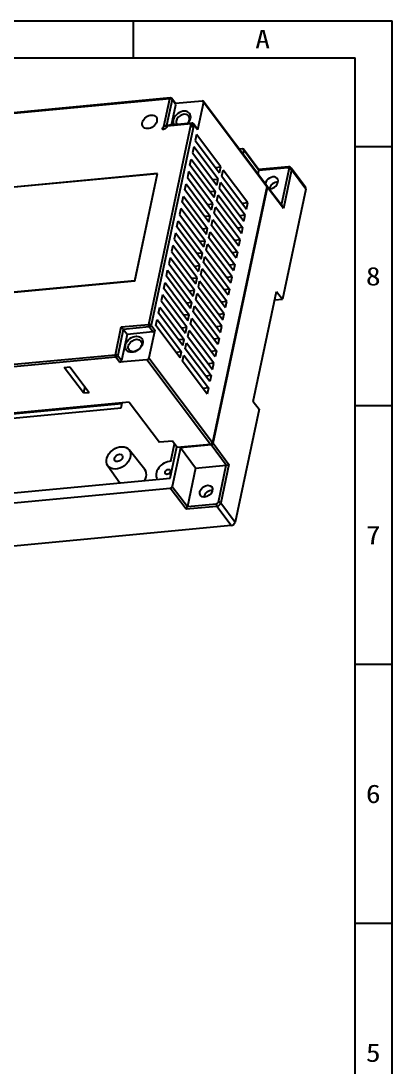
# Model space of a CAD drawing. Header units: millimetres. Extents: x 3277 to 4118, y 1069 to 1745.
# Drawn here: x 4017.9 to 4118.3, y 1462.4 to 1745.3 of the extents above; entities that cross this region are included whole.
import ezdxf
from ezdxf.enums import TextEntityAlignment as Align

# ---------------------------------------------------------------- set-up
doc = ezdxf.new("R2010")
doc.units = ezdxf.units.MM
doc.layers.add('1', color=7, linetype='Continuous', true_color=0xffffff)
doc.layers.add('2', color=7, linetype='Continuous', true_color=0xffffff)
doc.styles.add('TEXTSTYLE_0', font='txt', dxfattribs={"width": 0.8})

# ---------------------------------------------------------------- blocks, each defined once
blk = doc.blocks.new('SUN_6HWZ35TKYY1ECAF2H1NO37HIP3V')
at = {"color": 7, "linetype": 'Continuous'}
for p, q in [((-841, 594), (0, 594)), ((-70, 584), (-70, 594)), ((0, 0), (0, 594)), ((-831, 584), (-10, 584)), ((-10, 10), (-10, 584)), ((-10, 560), (0, 560)), ((-10, 490), (0, 490)), ((-10, 420), (0, 420)), ((-10, 350), (0, 350))]:
    blk.add_line(p, q, dxfattribs=at)
at = {"color": 2, "linetype": 'Continuous', "style": 'TEXTSTYLE_0', "width": 1.2}
for s, p, p2 in [('A', (-37.03, 586.56), (-33.03, 586.56)), ('8', (-7.09, 522.45), (-3.09, 522.45)), ('7', (-7.09, 452.45), (-3.09, 452.45)), ('6', (-7.09, 382.45), (-3.09, 382.45)), ('5', (-7.09, 312.45), (-3.09, 312.45))]:
    blk.add_text(s, height=5, dxfattribs=at).set_placement(p, p2, align=Align.FIT)

msp = doc.modelspace()

# ---------------------------------------------------------------- linework, layer by layer
at = {"layer": '1', "color": 21}
for p, q in [((4077.78, 1710.72), (4076.95, 1710.64)), ((4078.14, 1710.34), (4077.92, 1709.34)), ((4082.24, 1705.08), (4078.09, 1710.6)), ((4082.24, 1704.89), (4078.14, 1710.34)), ((4082.02, 1703.89), (4082.24, 1704.89)), ((4090.22, 1705.85), (4082.22, 1705.1)), ((4090.06, 1705.63), (4082.24, 1704.89)), ((4088.34, 1695.48), (4090.42, 1705.25)), ((4091.08, 1705.02), (4088.86, 1694.6)), ((4094.87, 1700.36), (4090.98, 1705.54)), ((4094.97, 1699.84), (4091.08, 1705.02)), ((4069.83, 1631.1), (4084.56, 1700.32)), ((4088.68, 1695.03), (4084.51, 1700.58)), ((4088.86, 1694.6), (4084.56, 1700.32)), ((4094.97, 1699.84), (4088.64, 1670.07)), ((4080.71, 1642.42), (4087.04, 1672.19)), ((4086.54, 1669.87), (4088.64, 1670.07)), ((4087.04, 1672.19), (4088.64, 1670.07)), ((4045.18, 1641.77), (4013.64, 1638.79)), ((4044.95, 1640.69), (4045.23, 1642.03)), ((4080.71, 1642.42), (4082.3, 1640.29)), ((4011.75, 1637.56), (4044.95, 1640.69)), ((4082.3, 1640.29), (4075.81, 1609.77)), ((4058.23, 1621.67), (4060.02, 1630.1)), ((4058.41, 1626.23), (4059.41, 1630.92)), ((4069.3, 1630.64), (4061.02, 1629.86)), ((4073.4, 1625.19), (4069.3, 1630.64)), ((4069.83, 1631.1), (4074.14, 1625.37)), ((4051.35, 1624), (4047.11, 1629.34)), ((4061.02, 1629.86), (4058.8, 1619.43)), ((4065.12, 1624.4), (4061.02, 1629.86)), ((4041.36, 1625.02), (4044.65, 1620.39)), ((4065.12, 1624.4), (4062.9, 1613.98)), ((4065.12, 1624.4), (4073.4, 1625.19)), ((4071.27, 1615.18), (4073.4, 1625.19)), ((4074.14, 1625.37), (4071.92, 1614.95)), ((3854.13, 1602.42), (4058.23, 1621.67)), ((3852.92, 1599.61), (4058.27, 1618.97)), ((4062.57, 1613.25), (4058.27, 1618.97)), ((4058.8, 1619.43), (4062.9, 1613.98)), ((4070.85, 1614.03), (4062.57, 1613.25)), ((4062.9, 1613.98), (4070.73, 1614.72)), ((4074.74, 1608.85), (4070.85, 1614.03)), ((4071.92, 1614.95), (4075.81, 1609.77)), ((4074.74, 1608.85), (3852.84, 1587.93))]:
    msp.add_line(p, q, dxfattribs=at)
for centre, major_axis, ratio, start_param, end_param in [((4077.69, 1710.3), (-0.4, -0.3), 0.731313, 2.443324, 4.01412), ((4081.99, 1704.57), (0.23, 0.52), 0.226596, 5.458799, 6.157089), ((4090.27, 1705.36), (0.047, -0.498), 0.43848, 3.141422, 4.092096), ((4089.98, 1705.21), (-0.4, -0.3), 0.731313, 2.443324, 4.01412), ((4090.63, 1704.98), (-0.489, 0.104), 0.522414, 3.681702, 5.252499), ((4090.18, 1704.94), (0.799, 0.601), 0.731313, 5.584917, 6.285123), ((4085.69, 1701.54), (-1.52, -1.14), 0.731313, 2.443324, 5.637735), ((4084.11, 1700.28), (-0.4, -0.3), 0.731313, 2.443324, 3.425145), ((4085.69, 1701.54), (-1.52, -1.14), 0.731313, 0.645351, 2.443324), ((4086.75, 1700.12), (1.52, 1.14), 0.731313, 0.691984, 2.449608), ((4094.07, 1699.76), (0.799, 0.601), 0.731313, 5.584917, 6.283209), ((4088.41, 1694.55), (-0.151, 0.684), 0.638478, 4.633309, 5.331602), ((4069.39, 1631.05), (-0.4, -0.3), 0.731313, 0.872528, 2.443324), ((4057.57, 1623.34), (-2.76, -2.07), 0.731313, 3.941593, 6.249773), ((4073.69, 1625.33), (0.535, 0.118), 0.174151, 4.0932, 5.663996), ((4048.36, 1621.69), (3.02, 2.27), 0.731313, 0, 0.018702), ((4048.36, 1621.69), (3.02, 2.27), 0.731313, 5.271641, 5.584916), ((4048.36, 1621.69), (3.02, 2.27), 0.731313, 5.584917, 6.283185), ((4058.36, 1619.39), (-0.4, -0.3), 0.731313, 0.872528, 2.443324), ((4069.01, 1616.72), (1.52, 1.14), 0.731313, 0.691984, 2.449608), ((4062.66, 1613.66), (0.23, 0.52), 0.226596, 3.888003, 5.458799), ((4070.94, 1614.44), (0.047, -0.498), 0.43848, 4.092096, 5.662892), ((4070.82, 1615.13), (-0.4, -0.3), 0.731313, 0.872528, 2.443324), ((4071.02, 1614.86), (0.799, 0.601), 0.731313, 4.01412, 5.584917), ((4071.47, 1614.9), (0.489, -0.104), 0.522414, 0.54011, 2.110906), ((4074.92, 1609.68), (0.799, 0.601), 0.731313, 4.01412, 5.584917)]:
    msp.add_ellipse(centre, major_axis=major_axis, ratio=ratio, start_param=start_param, end_param=end_param, dxfattribs=at)
for centre, major_axis in [((4044.26, 1627.14), (2.88, 2.16)), ((4044.26, 1627.14), (0.959, 0.721)), ((4057.57, 1623.34), (0.64, 0.481)), ((4067.95, 1618.13), (-1.52, -1.14))]:
    msp.add_ellipse(centre, major_axis=major_axis, ratio=0.731313, dxfattribs=at)
msp.add_open_spline([(4090.97, 1705.54), (4090.92, 1705.61), (4090.8, 1705.74), (4090.52, 1705.85), (4090.33, 1705.86), (4090.22, 1705.85)], degree=3, knots=[0, 0, 0, 0, 0.30038, 0.645758, 1, 1, 1, 1], dxfattribs=at)
at = {"layer": '2', "color": 7}
for p, q in [((4058.12, 1724.28), (3850.17, 1704.67)), ((4058.28, 1724.5), (3850.33, 1704.9)), ((4056.52, 1716.77), (4058.12, 1724.28)), ((4058.77, 1724.05), (4057.28, 1717.05)), ((4059.75, 1722.94), (4058.72, 1724.31)), ((4059.8, 1722.68), (4058.77, 1724.05)), ((4059.65, 1723.08), (4066.86, 1723.76)), ((4067.22, 1723.38), (4065.63, 1715.88)), ((4084.39, 1700.74), (4067.17, 1723.64)), ((4084.43, 1700.49), (4067.22, 1723.38)), ((4058.62, 1717.18), (4059.8, 1722.68)), ((4064.11, 1717.7), (4057.04, 1717.03)), ((4052.42, 1663.26), (4063.95, 1717.47)), ((4064.6, 1717.24), (4053.07, 1663.03)), ((4063.95, 1717.47), (4056.52, 1716.77)), ((4065.58, 1716.14), (4064.55, 1717.5)), ((4065.63, 1715.88), (4064.6, 1717.24)), ((4065.36, 1714.62), (4065.01, 1712.97)), ((4065.01, 1712.97), (4071.58, 1704.23)), ((4071.93, 1705.88), (4065.36, 1714.62)), ((4064.65, 1711.28), (4064.3, 1709.63)), ((4064.3, 1709.63), (4070.87, 1700.89)), ((4071.22, 1702.54), (4064.65, 1711.28)), ((4063.59, 1706.3), (4063.94, 1707.95)), ((4070.16, 1697.55), (4063.59, 1706.3)), ((4063.94, 1707.95), (4070.51, 1699.2)), ((3996.59, 1698.6), (4054.85, 1704.09)), ((4048.66, 1674.98), (4054.85, 1704.09)), ((4063.23, 1704.61), (4062.88, 1702.96)), ((4069.8, 1695.87), (4063.23, 1704.61)), ((4070.45, 1705.73), (4071.93, 1705.88)), ((4071.58, 1704.23), (4071.93, 1705.88)), ((4072.25, 1703.34), (4072.6, 1704.99)), ((4079.27, 1696.11), (4072.6, 1704.99)), ((4062.17, 1699.62), (4062.52, 1701.27)), ((4062.52, 1701.27), (4069.09, 1692.53)), ((4062.88, 1702.96), (4069.45, 1694.22)), ((4069.74, 1702.4), (4071.22, 1702.54)), ((4070.87, 1700.89), (4071.22, 1702.54)), ((4071.54, 1700), (4071.89, 1701.65)), ((4078.56, 1692.78), (4071.89, 1701.65)), ((4072.25, 1703.34), (4078.91, 1694.46)), ((4061.46, 1696.29), (4061.81, 1697.94)), ((4061.81, 1697.94), (4068.38, 1689.19)), ((4068.74, 1690.88), (4062.17, 1699.62)), ((4070.51, 1699.2), (4069.03, 1699.06)), ((4084.43, 1700.49), (4069.71, 1631.26)), ((4070.16, 1697.55), (4070.51, 1699.2)), ((4070.83, 1696.66), (4071.18, 1698.31)), ((4071.18, 1698.31), (4077.85, 1689.44)), ((4071.54, 1700), (4078.2, 1691.13)), ((4068.03, 1687.54), (4061.46, 1696.29)), ((4068.32, 1695.72), (4069.8, 1695.87)), ((4069.45, 1694.22), (4069.8, 1695.87)), ((4070.12, 1693.33), (4070.47, 1694.98)), ((4077.14, 1686.11), (4070.47, 1694.98)), ((4077.5, 1687.79), (4070.83, 1696.66)), ((4079.27, 1696.11), (4077.79, 1695.96)), ((4078.91, 1694.46), (4079.27, 1696.11)), ((4061.1, 1694.6), (4060.75, 1692.95)), ((4060.75, 1692.95), (4067.32, 1684.21)), ((4067.67, 1685.86), (4061.1, 1694.6)), ((4069.09, 1692.53), (4067.61, 1692.39)), ((4068.74, 1690.88), (4069.09, 1692.53)), ((4070.12, 1693.33), (4076.79, 1684.46)), ((4078.56, 1692.78), (4077.08, 1692.62)), ((4078.2, 1691.13), (4078.56, 1692.78)), ((4060.04, 1689.62), (4060.39, 1691.26)), ((4066.61, 1680.87), (4060.04, 1689.62)), ((4060.39, 1691.26), (4066.96, 1682.52)), ((4069.41, 1689.99), (4069.76, 1691.64)), ((4076.08, 1681.12), (4069.41, 1689.99)), ((4069.76, 1691.64), (4076.43, 1682.77)), ((4077.85, 1689.44), (4076.37, 1689.28)), ((4077.85, 1689.44), (4077.5, 1687.79)), ((4059.68, 1687.93), (4059.33, 1686.28)), ((4066.25, 1679.19), (4059.68, 1687.93)), ((4068.38, 1689.19), (4066.9, 1689.05)), ((4068.03, 1687.54), (4068.38, 1689.19)), ((4068.7, 1686.66), (4069.05, 1688.31)), ((4075.37, 1677.78), (4068.7, 1686.66)), ((4069.05, 1688.31), (4075.72, 1679.43)), ((4058.97, 1684.59), (4058.62, 1682.94)), ((4065.54, 1675.85), (4058.97, 1684.59)), ((4059.33, 1686.28), (4065.9, 1677.54)), ((4066.19, 1685.72), (4067.67, 1685.86)), ((4067.32, 1684.21), (4067.67, 1685.86)), ((4067.99, 1683.32), (4068.34, 1684.97)), ((4075.01, 1676.1), (4068.34, 1684.97)), ((4077.14, 1686.11), (4075.66, 1685.95)), ((4076.79, 1684.46), (4077.14, 1686.11)), ((4058.26, 1681.26), (4057.91, 1679.61)), ((4064.83, 1672.51), (4058.26, 1681.26)), ((4058.62, 1682.94), (4065.19, 1674.2)), ((4066.96, 1682.52), (4065.48, 1682.38)), ((4066.61, 1680.87), (4066.96, 1682.52)), ((4067.28, 1679.98), (4067.63, 1681.63)), ((4067.63, 1681.63), (4074.3, 1672.76)), ((4067.99, 1683.32), (4074.66, 1674.45)), ((4076.43, 1682.77), (4074.96, 1682.61)), ((4076.43, 1682.77), (4076.08, 1681.12)), ((4057.91, 1679.61), (4064.48, 1670.86)), ((4064.77, 1679.04), (4066.25, 1679.19)), ((4065.9, 1677.54), (4066.25, 1679.19)), ((4066.57, 1676.65), (4066.92, 1678.3)), ((4073.59, 1669.42), (4066.92, 1678.3)), ((4073.95, 1671.11), (4067.28, 1679.98)), ((4075.72, 1679.43), (4074.25, 1679.27)), ((4075.72, 1679.43), (4075.37, 1677.78)), ((4057.2, 1676.27), (4057.55, 1677.92)), ((4063.77, 1667.53), (4057.2, 1676.27)), ((4057.55, 1677.92), (4064.12, 1669.18)), ((4064.06, 1675.71), (4065.54, 1675.85)), ((4065.19, 1674.2), (4065.54, 1675.85)), ((4066.57, 1676.65), (4073.24, 1667.78)), ((4075.01, 1676.1), (4073.54, 1675.94)), ((4074.66, 1674.45), (4075.01, 1676.1)), ((4048.66, 1674.98), (3990.4, 1669.49)), ((4056.49, 1672.93), (4056.84, 1674.58)), ((4063.06, 1664.19), (4056.49, 1672.93)), ((4056.84, 1674.58), (4063.41, 1665.84)), ((4063.35, 1672.37), (4064.83, 1672.51)), ((4064.48, 1670.86), (4064.83, 1672.51)), ((4065.86, 1673.31), (4066.21, 1674.96)), ((4065.86, 1673.31), (4072.53, 1664.44)), ((4072.88, 1666.09), (4066.21, 1674.96)), ((4074.3, 1672.76), (4072.83, 1672.6)), ((4074.3, 1672.76), (4073.95, 1671.11)), ((4056.13, 1671.25), (4055.78, 1669.6)), ((4055.78, 1669.6), (4062.35, 1660.86)), ((4062.7, 1662.51), (4056.13, 1671.25)), ((4065.15, 1669.98), (4065.5, 1671.63)), ((4065.15, 1669.98), (4071.82, 1661.1)), ((4072.17, 1662.75), (4065.5, 1671.63)), ((4055.07, 1666.26), (4055.42, 1667.91)), ((4055.42, 1667.91), (4062, 1659.17)), ((4064.12, 1669.18), (4062.64, 1669.03)), ((4063.77, 1667.53), (4064.12, 1669.18)), ((4064.44, 1666.64), (4064.79, 1668.29)), ((4064.79, 1668.29), (4071.46, 1659.42)), ((4073.59, 1669.42), (4072.12, 1669.27)), ((4073.24, 1667.78), (4073.59, 1669.42)), ((4054.36, 1662.93), (4054.72, 1664.58)), ((4054.72, 1664.58), (4061.29, 1655.83)), ((4061.64, 1657.52), (4055.07, 1666.26)), ((4063.41, 1665.84), (4061.93, 1665.7)), ((4063.06, 1664.19), (4063.41, 1665.84)), ((4063.73, 1663.3), (4064.08, 1664.95)), ((4064.08, 1664.95), (4070.75, 1656.08)), ((4071.11, 1657.77), (4064.44, 1666.64)), ((4072.88, 1666.09), (4071.41, 1665.93)), ((4072.53, 1664.44), (4072.88, 1666.09)), ((4043.4, 1655.05), (4044.99, 1662.56)), ((4045.56, 1661.91), (4044.05, 1654.82)), ((4044.99, 1662.56), (4052.42, 1663.26)), ((4052.54, 1662.57), (4045.56, 1661.91)), ((4046.58, 1660.55), (4045.56, 1661.91)), ((4053.56, 1661.21), (4046.58, 1660.55)), ((4054.1, 1661.67), (4052.5, 1654.16)), ((4053.56, 1661.21), (4052.54, 1662.57)), ((4053.07, 1663.03), (4054.1, 1661.67)), ((4060.94, 1654.18), (4054.36, 1662.93)), ((4061.22, 1662.36), (4062.7, 1662.51)), ((4062.35, 1660.86), (4062.7, 1662.51)), ((4063.02, 1659.97), (4063.37, 1661.62)), ((4070.04, 1652.74), (4063.37, 1661.62)), ((4070.4, 1654.43), (4063.73, 1663.3)), ((4072.17, 1662.75), (4070.7, 1662.59)), ((4071.82, 1661.1), (4072.17, 1662.75)), ((4046.58, 1660.55), (4045.07, 1653.46)), ((4062, 1659.17), (4060.51, 1659.03)), ((4061.64, 1657.52), (4062, 1659.17)), ((4062.31, 1656.63), (4062.66, 1658.28)), ((4062.66, 1658.28), (4069.33, 1649.41)), ((4063.02, 1659.97), (4069.69, 1651.09)), ((4071.46, 1659.42), (4069.99, 1659.26)), ((4071.46, 1659.42), (4071.11, 1657.77)), ((4061.29, 1655.83), (4059.8, 1655.69)), ((4060.94, 1654.18), (4061.29, 1655.83)), ((4068.98, 1647.76), (4062.31, 1656.63)), ((4070.75, 1656.08), (4069.28, 1655.92)), ((4070.75, 1656.08), (4070.4, 1654.43)), ((3835.45, 1635.45), (4043.4, 1655.05)), ((4043.51, 1654.36), (3835.57, 1634.76)), ((4044.54, 1653), (4043.51, 1654.36)), ((4044.05, 1654.82), (4045.07, 1653.46)), ((4051.96, 1653.7), (4044.54, 1653)), ((4069.17, 1630.8), (4051.96, 1653.7)), ((4052.5, 1654.16), (4069.71, 1631.26)), ((4061.6, 1653.29), (4061.95, 1654.94)), ((4068.27, 1644.42), (4061.6, 1653.29)), ((4061.95, 1654.94), (4068.62, 1646.07)), ((4070.04, 1652.74), (4068.57, 1652.59)), ((4069.69, 1651.09), (4070.04, 1652.74)), ((4029.59, 1651.59), (4031.12, 1651.73)), ((4034.76, 1644.72), (4029.59, 1651.59)), ((4031.12, 1651.73), (4036.28, 1644.86)), ((4069.33, 1649.41), (4067.86, 1649.25)), ((4069.33, 1649.41), (4068.98, 1647.76)), ((4035.12, 1646.41), (4034.76, 1644.72)), ((4034.76, 1644.72), (4036.28, 1644.86)), ((4068.62, 1646.07), (4067.15, 1645.91)), ((4068.62, 1646.07), (4068.27, 1644.42)), ((4047.18, 1642.21), (3849.44, 1623.57)), ((4047.18, 1642.21), (4055.34, 1631.36)), ((4058.83, 1631.69), (4055.34, 1631.36)), ((4060.14, 1629.95), (4058.83, 1631.69)), ((4069.17, 1630.8), (4060.14, 1629.95))]:
    msp.add_line(p, q, dxfattribs=at)
at = {"layer": '2', "color": 95}
for p, q in [((4054.84, 1704.05), (3999.81, 1698.86)), ((4048.67, 1675.02), (4054.84, 1704.05)), ((4048.67, 1675.02), (3993.64, 1669.84))]:
    msp.add_line(p, q, dxfattribs=at)
at = {"layer": '2', "color": 7}
for centre in [(4058.32, 1724.01), (4064.15, 1717.2)]:
    msp.add_arc(centre, 0.5, 36.9279, 95.3856, dxfattribs=at)
for centre, major_axis, ratio, start_param, end_param in [((4058.32, 1724.01), (0.047, -0.498), 0.43848, 3.141618, 4.092096), ((4058.32, 1724.01), (-0.489, 0.104), 0.522414, 3.681702, 5.252499), ((4058.32, 1724.01), (0.4, 0.3), 0.731313, 5.584917, 6.28321), ((4066.77, 1723.34), (0.4, 0.3), 0.731313, 5.584917, 7.155713), ((4061.41, 1718.75), (2.08, 1.56), 0.731313, 0, 3.106102), ((4059.35, 1722.64), (-0.4, -0.3), 0.731313, 2.443324, 3.141618), ((4061.66, 1718.42), (-1.6, -1.2), 0.731313, 2.443324, 6.210388), ((4061.66, 1718.42), (-1.6, -1.2), 0.731313, 1.817754, 2.443324), ((4061.41, 1718.75), (2.08, 1.56), 0.731313, 4.922237, 5.584917), ((4061.41, 1718.75), (2.08, 1.56), 0.731313, 5.584917, 6.283185), ((4064.15, 1717.2), (-0.047, 0.498), 0.43848, 0.000025, 6.28321), ((4056.73, 1716.5), (0.527, 0.47), 0.48155, 0.5802264879496288, 6.863411795129215), ((4064.15, 1717.2), (0.489, -0.104), 0.522414, 0.54011, 2.110906), ((4064.15, 1717.2), (0.4, 0.3), 0.731313, 5.584917, 6.28321), ((4065.18, 1715.84), (-0.4, -0.3), 0.731313, 2.443324, 3.141618), ((4083.99, 1700.44), (0.4, 0.3), 0.731313, 5.584917, 6.28321), ((4045.2, 1662.29), (-0.412, 0.463), 0.054599, 3.721794, 5.29259), ((4052.62, 1662.99), (0.047, -0.498), 0.43848, 4.092096, 5.662892), ((4052.62, 1662.99), (0.489, -0.104), 0.522414, 0.54011, 2.110906), ((4052.62, 1662.99), (0.4, 0.3), 0.731313, 4.01412, 5.584917), ((4053.65, 1661.62), (-0.4, -0.3), 0.731313, 0.872528, 2.443324), ((4043.6, 1654.78), (0.047, -0.498), 0.43848, 4.092096, 5.662892), ((4043.6, 1654.78), (0.489, -0.104), 0.522414, 0.54011, 2.110906), ((4043.6, 1654.78), (0.4, 0.3), 0.731313, 4.01412, 5.584917), ((4044.63, 1653.42), (-0.4, -0.3), 0.731313, 0.872528, 2.443324), ((4052.05, 1654.12), (0.4, 0.3), 0.731313, 4.01412, 5.584917), ((4069.26, 1631.22), (0.4, 0.3), 0.731313, 4.01412, 5.584917)]:
    msp.add_ellipse(centre, major_axis=major_axis, ratio=ratio, start_param=start_param, end_param=end_param, dxfattribs=at)
for centre, major_axis in [((4052.67, 1718.04), (1.76, 1.32)), ((4048.47, 1657.87), (2.08, 1.56)), ((4048.71, 1657.54), (-1.6, -1.2))]:
    msp.add_ellipse(centre, major_axis=major_axis, ratio=0.731313, dxfattribs=at)

# ---------------------------------------------------------------- block references
msp.add_blockref('SUN_6HWZ35TKYY1ECAF2H1NO37HIP3V', (4118.28, 1151.33))

doc.saveas('drawing.dxf')
